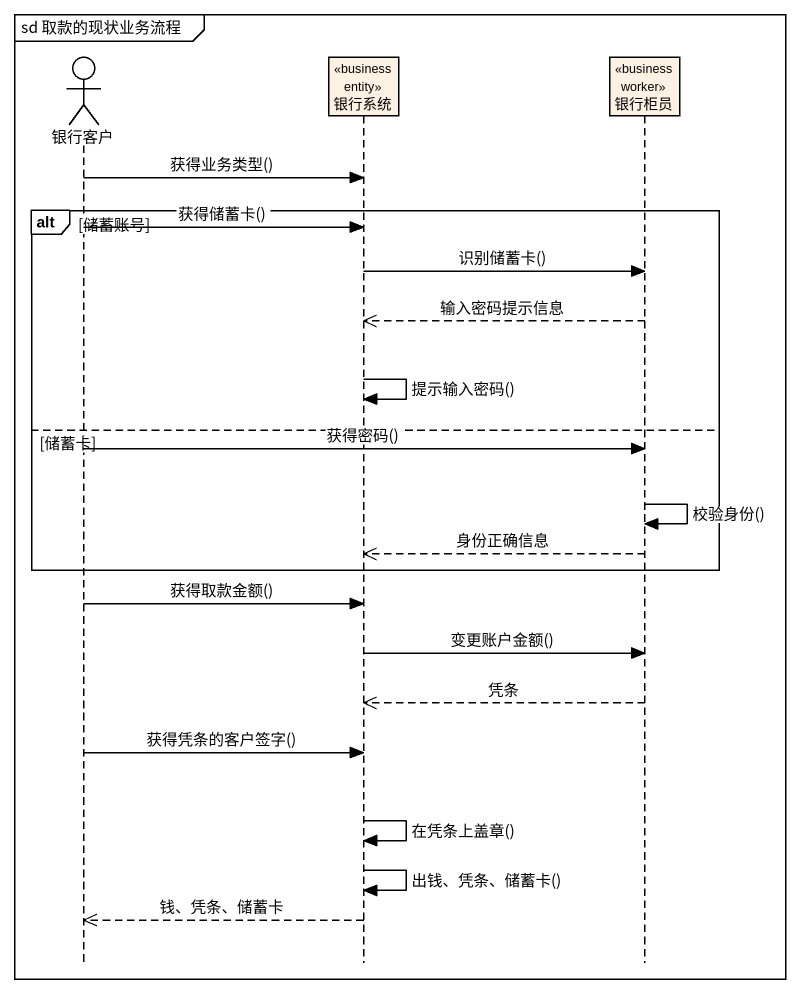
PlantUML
@startuml
mainframe sd 取款的现状业务流程
hide footbox
actor 银行客户
participant 银行系统 <<business entity>>
participant 银行柜员 <<business worker>>

银行客户 -> 银行系统 : 获得业务类型()
alt 储蓄账号
  银行客户 -> 银行系统 : 获得储蓄卡()
  银行系统 -> 银行柜员 : 识别储蓄卡()
  银行柜员 -->> 银行系统 : 输入密码提示信息
  银行系统 -> 银行系统 : 提示输入密码()
else 储蓄卡
  银行客户 -> 银行柜员 : 获得密码()
  银行柜员 -> 银行柜员 : 校验身份()
  银行柜员 -->> 银行系统 : 身份正确信息
end
银行客户 -> 银行系统 : 获得取款金额()
银行系统 -> 银行柜员 : 变更账户金额()
银行柜员 -->> 银行系统 : 凭条
银行客户 -> 银行系统 : 获得凭条的客户签字()
银行系统 -> 银行系统 : 在凭条上盖章()
银行系统 -> 银行系统 : 出钱、凭条、储蓄卡()
银行系统 -->> 银行客户 : 钱、凭条、储蓄卡
@enduml
